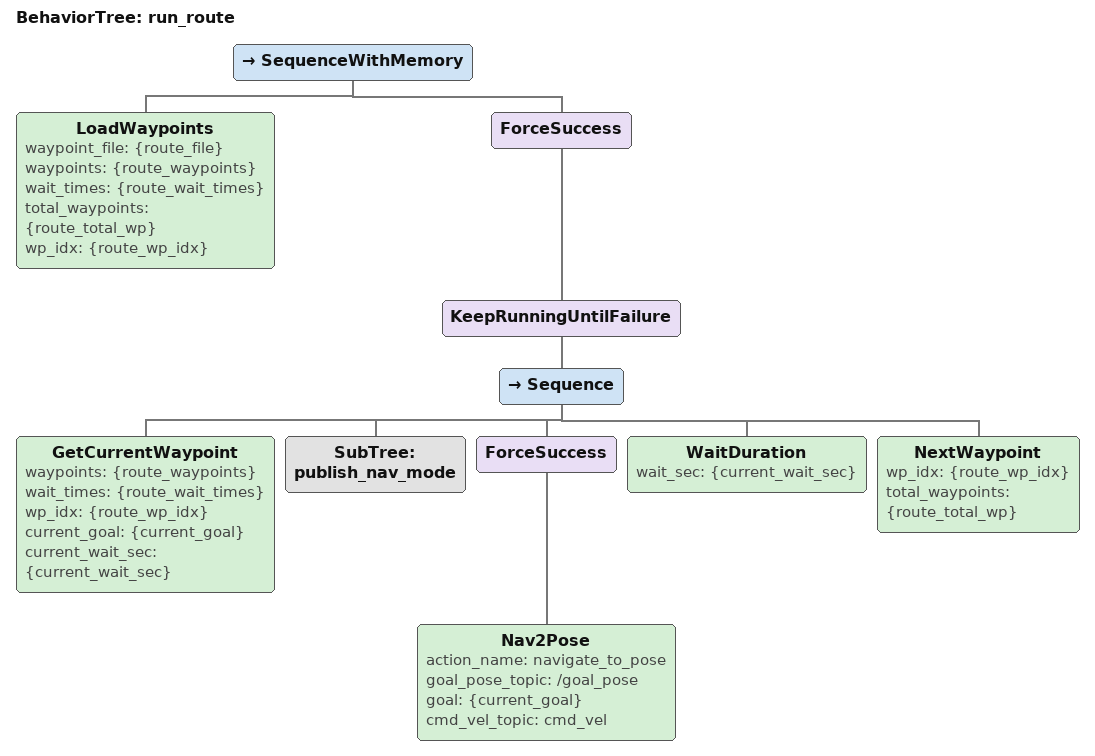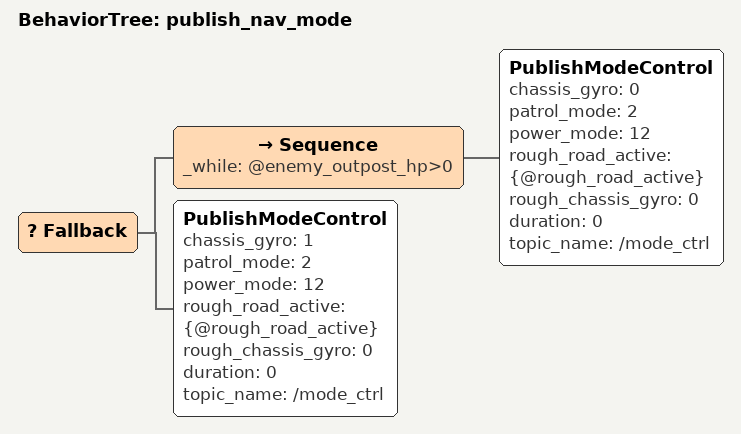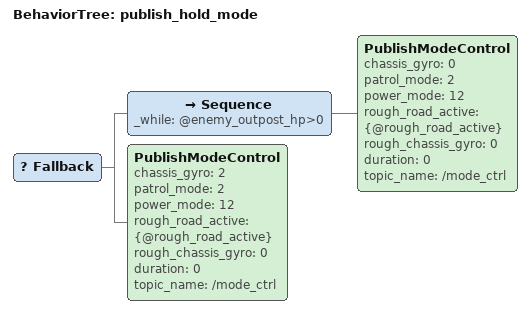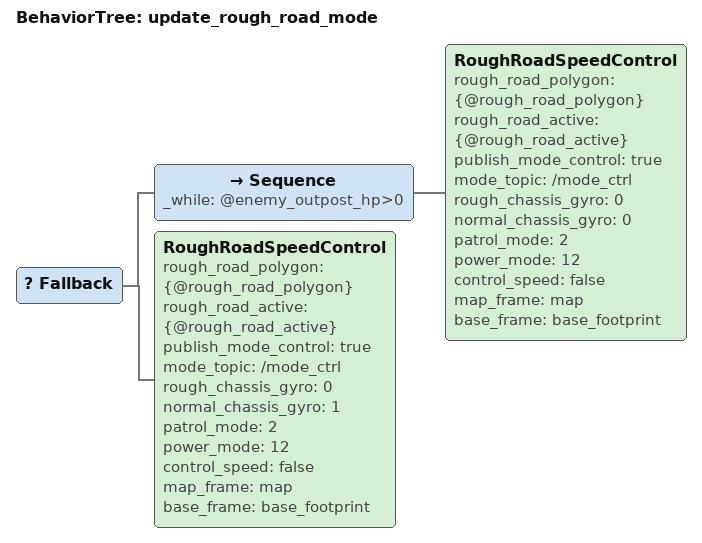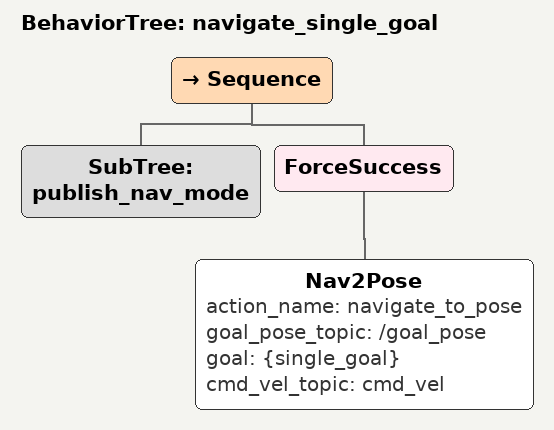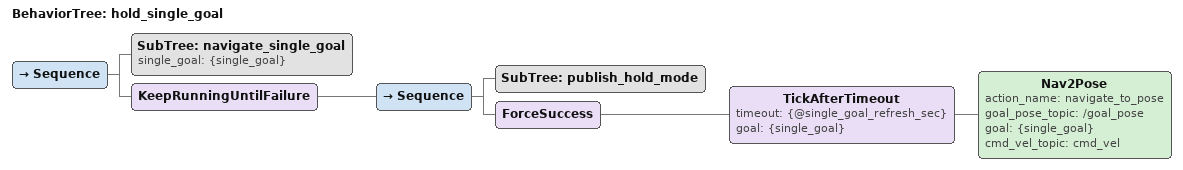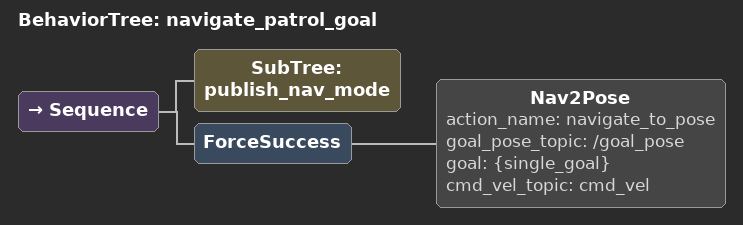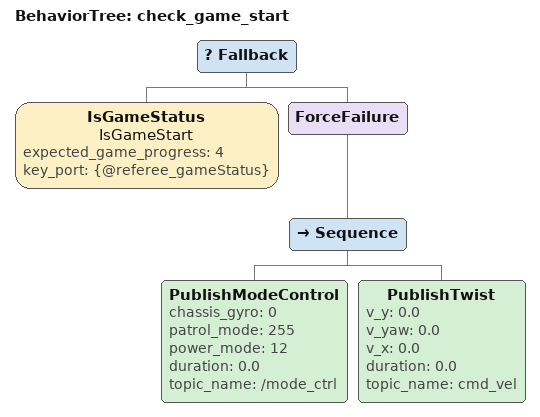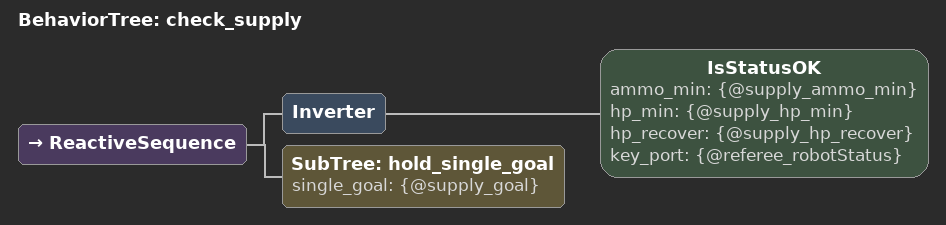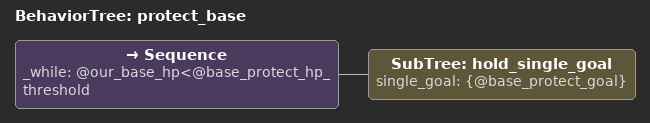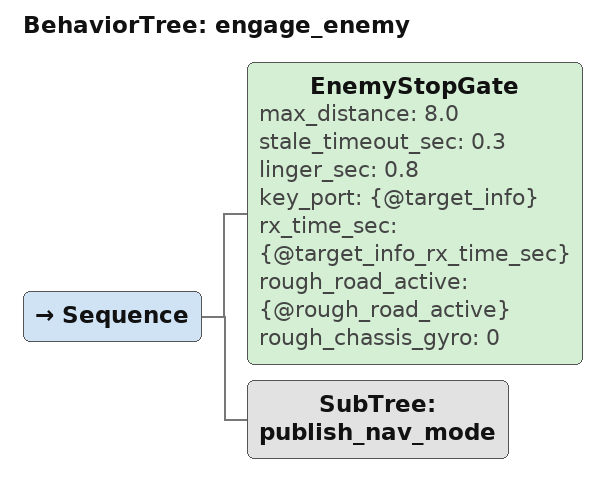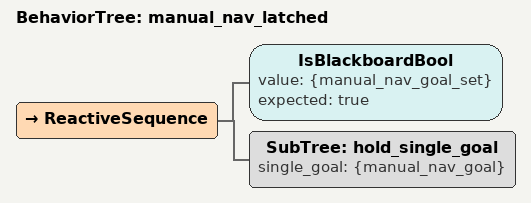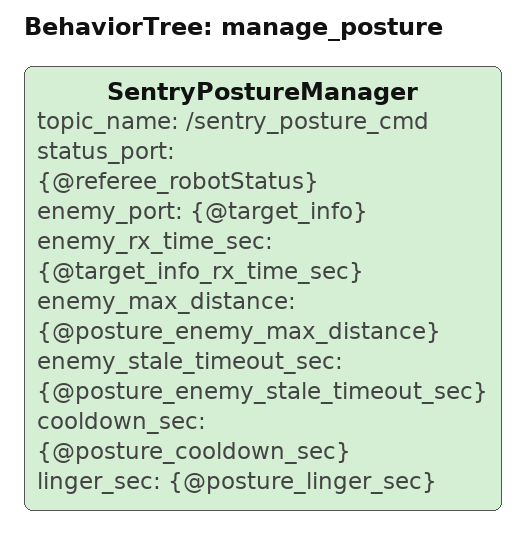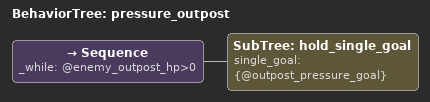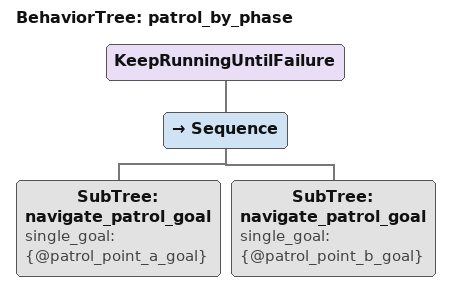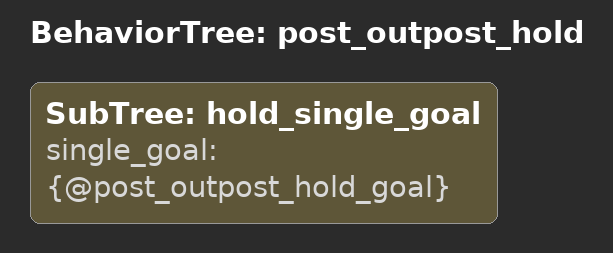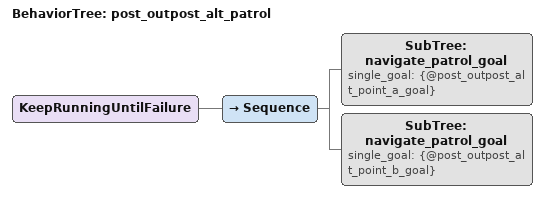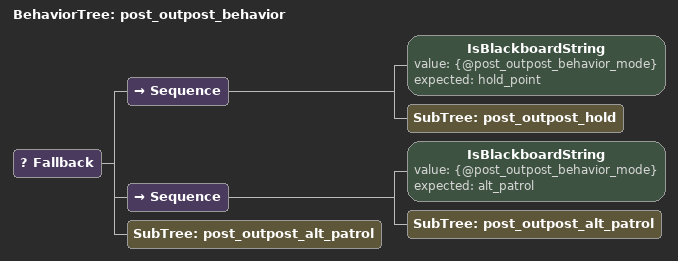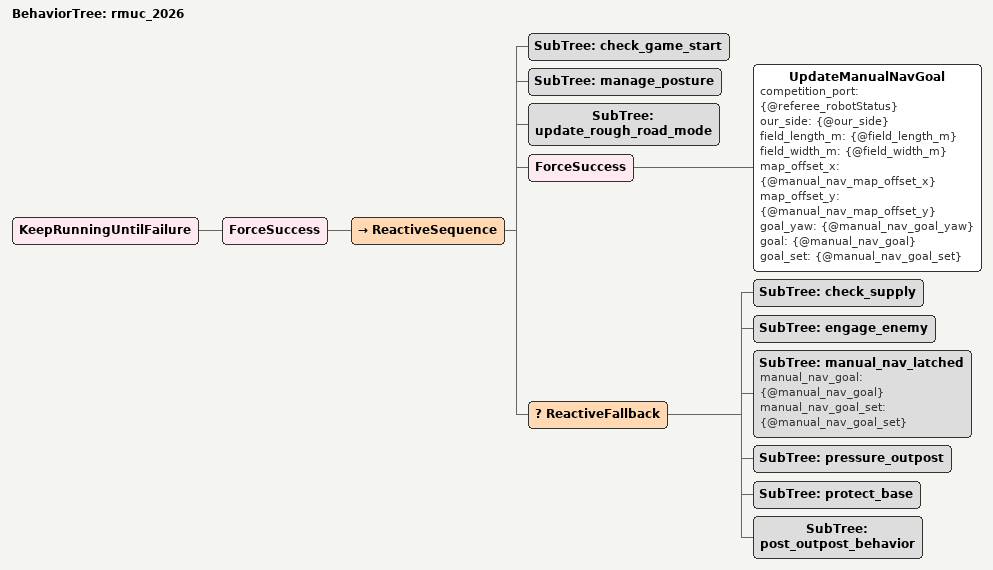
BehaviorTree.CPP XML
<?xml version="1.0" encoding="UTF-8"?>
<root BTCPP_format="4">

  <!-- 工具子树: 多点路线执行器
       加载 CSV 路线后逐点执行, 到达最后一个航点后返回 SUCCESS
       目前没有启用多点导航 -->
  <BehaviorTree ID="run_route">
    <!-- 先加载路线, 再逐点执行 -->
    <SequenceWithMemory>
      <LoadWaypoints waypoint_file="{route_file}"
                     waypoints="{route_waypoints}"
                     wait_times="{route_wait_times}"
                     total_waypoints="{route_total_wp}"
                     wp_idx="{route_wp_idx}"/>
      <!-- NextWaypoint 到尾时返回 FAILURE; 这里把它视为路线正常完成。 -->
      <ForceSuccess>
        <KeepRunningUntilFailure>
          <Sequence>
            <GetCurrentWaypoint waypoints="{route_waypoints}"
                                wait_times="{route_wait_times}"
                                wp_idx="{route_wp_idx}"
                                current_goal="{current_goal}"
                                current_wait_sec="{current_wait_sec}"/>
            <!-- 导航途中: 敌方前哨存活时不开小陀螺，前哨死亡后恢复小陀螺 -->
            <SubTree ID="publish_nav_mode"/>
            <!-- 当前多点实现是逐点 NavigateToPose，不是 ThroughPoses。 -->
            <ForceSuccess>
              <Nav2Pose action_name="navigate_to_pose"
                        goal_pose_topic="/goal_pose"
                        goal="{current_goal}"
                        cmd_vel_topic="cmd_vel"/>
            </ForceSuccess>
            <!-- 到达航点后等待 wait_sec -->
            <WaitDuration wait_sec="{current_wait_sec}"/>
            <!-- 推进到下一航点; 到尾则重置 idx 并返回 FAILURE -->
            <NextWaypoint wp_idx="{route_wp_idx}"
                          total_waypoints="{route_total_wp}"/>
          </Sequence>
        </KeepRunningUntilFailure>
      </ForceSuccess>
    </SequenceWithMemory>
  </BehaviorTree>

  <!-- 模式发布: 导航途中
       敌方前哨站存活前 chassis_gyro=0；敌方前哨站死亡后 chassis_gyro=1。
       颠簸区 rough_road_active 时仍强制 rough_chassis_gyro=0。 -->
  <BehaviorTree ID="publish_nav_mode">
    <Fallback>
      <Sequence _while="@enemy_outpost_hp&gt;0">
        <PublishModeControl chassis_gyro="0"
                            patrol_mode="2"
                            power_mode="12"
                            rough_road_active="{@rough_road_active}"
                            rough_chassis_gyro="0"
                            duration="0"
                            topic_name="/mode_ctrl"/>
      </Sequence>
      <PublishModeControl chassis_gyro="1"
                          patrol_mode="2"
                          power_mode="12"
                          rough_road_active="{@rough_road_active}"
                          rough_chassis_gyro="0"
                          duration="0"
                          topic_name="/mode_ctrl"/>
    </Fallback>
  </BehaviorTree>

  <!-- 模式发布: 到点保持
       敌方前哨站存活前 chassis_gyro=0；敌方前哨站死亡后恢复原保持纠偏 chassis_gyro=2。 -->
  <BehaviorTree ID="publish_hold_mode">
    <Fallback>
      <Sequence _while="@enemy_outpost_hp&gt;0">
        <PublishModeControl chassis_gyro="0"
                            patrol_mode="2"
                            power_mode="12"
                            rough_road_active="{@rough_road_active}"
                            rough_chassis_gyro="0"
                            duration="0"
                            topic_name="/mode_ctrl"/>
      </Sequence>
      <PublishModeControl chassis_gyro="2"
                          patrol_mode="2"
                          power_mode="12"
                          rough_road_active="{@rough_road_active}"
                          rough_chassis_gyro="0"
                          duration="0"
                          topic_name="/mode_ctrl"/>
    </Fallback>
  </BehaviorTree>

  <!-- 颠簸区底盘模式更新
       敌方前哨站存活前离开颠簸区恢复 0；敌方前哨站死亡后离开颠簸区恢复 1。 -->
  <BehaviorTree ID="update_rough_road_mode">
    <Fallback>
      <Sequence _while="@enemy_outpost_hp&gt;0">
        <RoughRoadSpeedControl rough_road_polygon="{@rough_road_polygon}"
                               rough_road_active="{@rough_road_active}"
                               publish_mode_control="true"
                               mode_topic="/mode_ctrl"
                               rough_chassis_gyro="0"
                               normal_chassis_gyro="0"
                               patrol_mode="2"
                               power_mode="12"
                               control_speed="false"
                               map_frame="map"
                               base_frame="base_footprint"/>
      </Sequence>
      <RoughRoadSpeedControl rough_road_polygon="{@rough_road_polygon}"
                             rough_road_active="{@rough_road_active}"
                             publish_mode_control="true"
                             mode_topic="/mode_ctrl"
                             rough_chassis_gyro="0"
                             normal_chassis_gyro="1"
                             patrol_mode="2"
                             power_mode="12"
                             control_speed="false"
                             map_frame="map"
                             base_frame="base_footprint"/>
    </Fallback>
  </BehaviorTree>

  <!-- 单点导航 用 Nav2Pose 接口 -->
  <BehaviorTree ID="navigate_single_goal">
    <Sequence>
      <SubTree ID="publish_nav_mode"/>
      <ForceSuccess>
        <Nav2Pose action_name="navigate_to_pose"
                  goal_pose_topic="/goal_pose"
                  goal="{single_goal}"
                  cmd_vel_topic="cmd_vel"/>
      </ForceSuccess>
    </Sequence>
  </BehaviorTree>

  <!-- 到达单点后定期重发目标，保持姿态和位置纠偏 -->
  <BehaviorTree ID="hold_single_goal">
    <Sequence>
      <SubTree ID="navigate_single_goal" single_goal="{single_goal}"/>
      <KeepRunningUntilFailure>
        <Sequence>
          <SubTree ID="publish_hold_mode"/>
          <ForceSuccess>
            <TickAfterTimeout timeout="{@single_goal_refresh_sec}"
                              goal="{single_goal}">
              <Nav2Pose action_name="navigate_to_pose"
                        goal_pose_topic="/goal_pose"
                        goal="{single_goal}"
                        cmd_vel_topic="cmd_vel"/>
            </TickAfterTimeout>
          </ForceSuccess>
        </Sequence>
      </KeepRunningUntilFailure>
    </Sequence>
  </BehaviorTree>

  <!-- 巡逻点切换不应被 Nav2 的偶发 aborted 卡死。
       这里等待导航结束，但不强制要求SUCCESS，结束后直接切下一个巡逻点。 -->
  <BehaviorTree ID="navigate_patrol_goal">
    <Sequence>
      <SubTree ID="publish_nav_mode"/>
      <ForceSuccess>
        <Nav2Pose action_name="navigate_to_pose"
                  goal_pose_topic="/goal_pose"
                  goal="{single_goal}"
                  cmd_vel_topic="cmd_vel"/>
      </ForceSuccess>
    </Sequence>
  </BehaviorTree>

  <!-- 比赛开始判定 未开始则停车等待 -->
  <BehaviorTree ID="check_game_start">
    <Fallback>
      <IsGameStatus name="IsGameStart"
                    expected_game_progress="4"
                    key_port="{@referee_gameStatus}"/>
      <ForceFailure>
        <Sequence>
          <PublishModeControl chassis_gyro="0"
                              patrol_mode="255"
                              power_mode="12"
                              duration="0.0"
                              topic_name="/mode_ctrl"/>
          <PublishTwist v_y="0.0"
                        v_yaw="0.0"
                        v_x="0.0"
                        duration="0.0"
                        topic_name="cmd_vel"/>
        </Sequence>
      </ForceFailure>
    </Fallback>
  </BehaviorTree>

  <!-- 回家补给逻辑 根据 IsStatusOK 的返回值判断 -->
  <BehaviorTree ID="check_supply">
    <!-- ReactiveSequence: 每次 tick 都先重查状态，低血/低弹立即切回家，恢复后立即退出补给。 -->
    <ReactiveSequence>
      <Inverter>
        <IsStatusOK ammo_min="{@supply_ammo_min}"
                    hp_min="{@supply_hp_min}"
                    hp_recover="{@supply_hp_recover}"
                    key_port="{@referee_robotStatus}"/>
      </Inverter>
      <!-- 低血/低弹时持续占据补给点；状态恢复后上一条件失效，本子树会被立即中断。 -->
      <SubTree ID="hold_single_goal" single_goal="{@supply_goal}"/>
    </ReactiveSequence>
  </BehaviorTree>

  <!--  保卫基地模式 -->
  <BehaviorTree ID="protect_base">
    <Sequence _while="@our_base_hp&lt;@base_protect_hp_threshold">
      <SubTree ID="hold_single_goal" single_goal="{@base_protect_goal}"/>
    </Sequence>
  </BehaviorTree>

  <!-- 发现敌人分支 -->
  <BehaviorTree ID="engage_enemy">
    <Sequence>
      <EnemyStopGate max_distance="8.0"
                     stale_timeout_sec="0.3"
                     linger_sec="0.8"
                     key_port="{@target_info}"
                     rx_time_sec="{@target_info_rx_time_sec}"
                     rough_road_active="{@rough_road_active}"
                     rough_chassis_gyro="0"/>
      <!-- EnemyStopGate 内部停车时默认会发 chassis_gyro=1；
           这里立刻按全局策略覆盖：敌方前哨存活前为 0，死亡后恢复 1。 -->
      <SubTree ID="publish_nav_mode"/>
    </Sequence>
  </BehaviorTree>

  <!-- 锁存式手发点分支：一旦收到点，就持续占据该点，直到新点覆盖 -->
  <BehaviorTree ID="manual_nav_latched">
    <ReactiveSequence>
      <IsBlackboardBool value="{manual_nav_goal_set}" expected="true"/>
      <SubTree ID="hold_single_goal" single_goal="{manual_nav_goal}"/>
    </ReactiveSequence>
  </BehaviorTree>

  <!-- 姿态管理：/sentry_posture_cmd, 1=进攻, 2=防御 -->
  <BehaviorTree ID="manage_posture">
    <SentryPostureManager topic_name="/sentry_posture_cmd"
                          status_port="{@referee_robotStatus}"
                          enemy_port="{@target_info}"
                          enemy_rx_time_sec="{@target_info_rx_time_sec}"
                          enemy_max_distance="{@posture_enemy_max_distance}"
                          enemy_stale_timeout_sec="{@posture_enemy_stale_timeout_sec}"
                          cooldown_sec="{@posture_cooldown_sec}"
                          linger_sec="{@posture_linger_sec}"/>
  </BehaviorTree>

  <!-- 压前哨 -->
  <BehaviorTree ID="pressure_outpost">
    <Sequence _while="@enemy_outpost_hp&gt;0">
      <SubTree ID="hold_single_goal" single_goal="{@outpost_pressure_goal}"/>
    </Sequence>
  </BehaviorTree>

  <!-- 默认的高地双点巡逻 -->
  <BehaviorTree ID="patrol_by_phase">
    <KeepRunningUntilFailure>
      <Sequence>
        <SubTree ID="navigate_patrol_goal" single_goal="{@patrol_point_a_goal}"/>
        <SubTree ID="navigate_patrol_goal" single_goal="{@patrol_point_b_goal}"/>
      </Sequence>
    </KeepRunningUntilFailure>
  </BehaviorTree>

  <!-- 前哨站击杀后 默认占点保持 -->
  <BehaviorTree ID="post_outpost_hold">
    <SubTree ID="hold_single_goal" single_goal="{@post_outpost_hold_goal}"/>
  </BehaviorTree>

  <!-- 前哨站击杀后 备用双点巡逻 -->
  <BehaviorTree ID="post_outpost_alt_patrol">
    <KeepRunningUntilFailure>
      <Sequence>
        <SubTree ID="navigate_patrol_goal" single_goal="{@post_outpost_alt_point_a_goal}"/>
        <SubTree ID="navigate_patrol_goal" single_goal="{@post_outpost_alt_point_b_goal}"/>
      </Sequence>
    </KeepRunningUntilFailure>
  </BehaviorTree>

  <!-- 前哨站击杀后行为选择 -->
  <BehaviorTree ID="post_outpost_behavior">
    <Fallback>
      <Sequence>
        <IsBlackboardString value="{@post_outpost_behavior_mode}"
                           expected="hold_point"/>
        <SubTree ID="post_outpost_hold"/>
      </Sequence>
      <Sequence>
        <IsBlackboardString value="{@post_outpost_behavior_mode}"
                           expected="alt_patrol"/>
        <SubTree ID="post_outpost_alt_patrol"/>
      </Sequence>
      <SubTree ID="post_outpost_alt_patrol"/>
    </Fallback>
  </BehaviorTree>

  <!-- 主树: rmuc_2026  -->
  <BehaviorTree ID="rmuc_2026">
    <!-- 外层死循环, ForceSuccess 防止任何节点的 FAILURE 传播出来终止树 -->
    <KeepRunningUntilFailure>
      <ForceSuccess>
        <ReactiveSequence>
          <!--  比赛开始 -->
          <SubTree ID="check_game_start"/>
          <SubTree ID="manage_posture"/>
          <SubTree ID="update_rough_road_mode"/>

          <!-- 每 tick 捕获 /competition_info 的手发点，即使当前被补给或敌情分支抢占。 -->
          <ForceSuccess>
            <UpdateManualNavGoal competition_port="{@referee_robotStatus}"
                                 our_side="{@our_side}"
                                 field_length_m="{@field_length_m}"
                                 field_width_m="{@field_width_m}"
                                 map_offset_x="{@manual_nav_map_offset_x}"
                                 map_offset_y="{@manual_nav_map_offset_y}"
                                 goal_yaw="{@manual_nav_goal_yaw}"
                                 goal="{@manual_nav_goal}"
                                 goal_set="{@manual_nav_goal_set}"/>
          </ForceSuccess>

          <!--  策略优先级  -->
          <ReactiveFallback>

            <!-- P1: 补给  -->
            <SubTree ID="check_supply"/>

            <!-- P2: 敌情响应  -->
            <SubTree ID="engage_enemy"/>

            <!-- P3: 锁存式手发点 -->
            <SubTree ID="manual_nav_latched" manual_nav_goal="{@manual_nav_goal}" manual_nav_goal_set="{@manual_nav_goal_set}"/>

            <!-- P4: 压前哨 -->
            <SubTree ID="pressure_outpost"/>

            <!-- P5: 保卫基地 -->
            <SubTree ID="protect_base"/>

            <!-- P6: 前哨站击杀后行为  -->
            <SubTree ID="post_outpost_behavior"/>

          </ReactiveFallback>
        </ReactiveSequence>
      </ForceSuccess>
    </KeepRunningUntilFailure>
  </BehaviorTree>

  <!--  节点模型，主要用于 Groot2 可视化 -->

</root>
